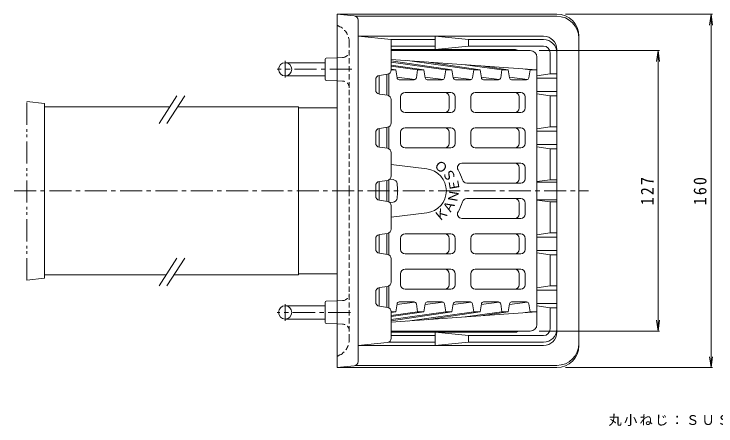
# Model space of a CAD drawing. Units: millimetres, scale not verified. Extents: x -276 to 347, y -275 to 230.
# Drawn here: x -179.9 to 137.9, y 43.3 to 229.7 of the extents above; entities that cross this region are included whole.
import ezdxf
from ezdxf.enums import TextEntityAlignment as Align

# ---------------------------------------------------------------- set-up
doc = ezdxf.new("R2010")
doc.units = ezdxf.units.MM
doc.header["$LTSCALE"] = 2
for name, pattern in [('CHAIN1', [8, 5, -1, 1, -1]), ('DASHED1', [1.8, 1.2, -0.6]), ('DOUBLE_CHAIN1', [8.8, 5, -1, 0.6, -0.6, 0.6, -1])]:
    doc.linetypes.add(name, pattern=pattern)
for name, color, linetype, lineweight in [('0-0_通り芯', 3, 'Continuous', 9), ('0-1_躯体', 2, 'Continuous', 9), ('0-2_仕上', 6, 'Continuous', 9), ('0-3_建具', 4, 'Continuous', 9), ('0-4_その他', 7, 'Continuous', 9), ('0-5_寸法', 7, 'Continuous', 9), ('0-A', 2, 'DOUBLE_CHAIN1', 9), ('0-B', 2, 'Continuous', 9)]:
    doc.layers.add(name, color=color, linetype=linetype, lineweight=lineweight)
doc.styles.add('ＭＳ ゴシック', font='')
doc.styles.get('ＭＳ ゴシック').set_extended_font_data('MS Gothic')

msp = doc.modelspace()

# ---------------------------------------------------------------- linework, layer by layer
at = {"layer": '0-0_通り芯'}
for p, q in [((65.809, 229.665), (-33.691, 229.665)), ((-25.982, 228.853), (-33.691, 229.665)), ((-33.691, 69.665), (-33.691, 229.665)), ((65.809, 228.665), (-25.32, 228.665)), ((-24.191, 226.864), (-24.191, 72.465)), ((75.809, 79.665), (75.809, 219.665)), ((-38.616, 209.688), (-33.691, 209.905)), ((-39.091, 209.189), (-39.091, 200.14)), ((-38.616, 199.641), (-33.691, 199.424)), ((-51.192, 187.165), (-33.691, 187.165)), ((-51.192, 112.165), (-51.192, 187.165)), ((-51.192, 112.165), (-33.691, 112.165)), ((-39.091, 90.14), (-39.091, 99.189)), ((-38.616, 99.688), (-33.691, 99.905)), ((-38.616, 89.641), (-33.691, 89.424)), ((-25.982, 70.476), (-33.691, 69.665)), ((65.809, 70.665), (-25.32, 70.665)), ((65.809, 69.665), (-33.691, 69.665))]:
    msp.add_line(p, q, dxfattribs=at)
at = {"layer": '0-0_通り芯', "linetype": 'DASHED1'}
for p, q in [((-32.36, 223.939), (-33.691, 224.665)), ((-28.191, 216.916), (-28.191, 149.665)), ((-33.691, 209.905), (-31.041, 210.022)), ((-33.691, 199.424), (-31.041, 199.307)), ((-28.191, 82.414), (-28.191, 149.665)), ((-33.691, 99.905), (-31.041, 100.022)), ((-33.691, 89.424), (-31.041, 89.307)), ((-32.36, 75.391), (-33.691, 74.665))]:
    msp.add_line(p, q, dxfattribs=at)
at = {"layer": '0-0_通り芯', "linetype": 'CHAIN1'}
msp.add_line((-179.942, 149.665), (80.144, 149.665), dxfattribs=at)
at = {"layer": '0-0_通り芯'}
for centre, radius, start, end in [((-26.191, 226.864), 2, 0, 83.99055), ((65.809, 219.665), 10, 0, 90), ((65.809, 218.664), 10, 0, 90), ((-38.591, 209.189), 0.5, 92.85703, 180), ((-38.591, 200.14), 0.5, 180, 267.13702), ((-38.591, 99.189), 0.5, 92.86298, 180), ((-38.591, 90.14), 0.5, 180, 267.14297), ((65.809, 80.665), 10, 270, 0), ((65.809, 79.665), 10, 270, 0), ((-26.191, 72.465), 2, 276.00945, 0)]:
    msp.add_arc(centre, radius, start, end, dxfattribs=at)
at = {"layer": '0-0_通り芯', "linetype": 'DASHED1'}
for centre, radius, start, end in [((-36.191, 216.916), 8, 0, 61.3895), ((-31.191, 213.018), 3, 272.86273, 0), ((-31.191, 196.311), 3, 0, 87.13731), ((-31.191, 103.018), 3, 272.86269, 0), ((-31.191, 86.311), 3, 0, 87.13727), ((-36.191, 82.414), 8, 298.6105, 0)]:
    msp.add_arc(centre, radius, start, end, dxfattribs=at)
at = {"layer": '0-1_躯体'}
for p, q in [((-24.191, 219.665), (-24.191, 79.665)), ((25.809, 218.165), (10.699, 219.665)), ((-9.191, 204.399), (-9.191, 218.165)), ((-9.191, 218.165), (10.699, 218.165)), ((25.809, 218.165), (25.809, 215.164)), ((25.809, 218.165), (59.809, 218.165)), ((10.699, 215.165), (-9.191, 215.165)), ((46.7, 213.665), (-9.191, 213.665)), ((59.809, 215.165), (25.809, 215.165)), ((65.809, 213.665), (65.809, 85.665)), ((62.809, 212.165), (62.809, 202.665)), ((-14.474, 201.91), (-10.908, 202.419)), ((56.809, 201.749), (62.809, 202.665)), ((65.809, 200.665), (56.809, 200.665)), ((65.809, 202.665), (62.809, 202.665)), ((-16.191, 195.399), (-16.191, 199.93)), ((65.809, 194.665), (56.809, 194.665)), ((-10.908, 192.91), (-14.474, 193.419)), ((-9.191, 180.399), (-9.191, 190.93)), ((56.809, 193.58), (62.809, 192.665)), ((65.809, 192.665), (62.809, 192.665)), ((62.809, 192.665), (62.809, 178.665)), ((-14.474, 177.91), (-10.908, 178.419)), ((56.809, 177.749), (62.809, 178.665)), ((65.809, 178.665), (62.809, 178.665)), ((-16.191, 171.399), (-16.191, 175.93)), ((65.809, 176.665), (56.809, 176.665)), ((-10.908, 168.91), (-14.474, 169.419)), ((65.809, 170.665), (56.809, 170.665)), ((56.809, 169.58), (62.809, 168.665)), ((-9.191, 156.399), (-9.191, 166.93)), ((-14.474, 153.91), (-10.908, 154.419)), ((56.809, 153.945), (62.809, 154.665)), ((65.809, 153.665), (56.809, 153.665)), ((65.809, 154.665), (62.809, 154.665)), ((-16.191, 147.399), (-16.191, 151.93)), ((-10.908, 144.91), (-14.474, 145.419)), ((65.809, 145.665), (56.809, 145.665)), ((56.809, 145.384), (62.809, 144.664)), ((65.809, 144.664), (62.809, 144.664)), ((62.809, 144.664), (62.809, 130.665)), ((-9.191, 132.399), (-9.191, 142.93)), ((-14.474, 129.91), (-10.908, 130.419)), ((56.809, 129.749), (62.809, 130.665)), ((65.809, 130.665), (62.809, 130.665)), ((-16.191, 123.399), (-16.191, 127.93)), ((65.809, 128.665), (56.809, 128.665)), ((-10.908, 120.91), (-14.474, 121.419)), ((65.809, 122.665), (56.809, 122.665)), ((56.809, 121.58), (62.809, 120.665)), ((-9.191, 108.399), (-9.191, 118.93)), ((65.809, 120.665), (62.809, 120.665)), ((62.809, 120.665), (62.809, 106.665)), ((-14.474, 105.91), (-10.908, 106.419)), ((56.809, 105.749), (62.809, 106.665)), ((65.809, 106.665), (62.809, 106.665)), ((-16.191, 99.399), (-16.191, 103.93)), ((65.809, 104.665), (56.809, 104.665)), ((65.809, 98.665), (56.809, 98.665)), ((-10.908, 96.91), (-14.474, 97.419)), ((56.809, 97.58), (62.809, 96.665)), ((65.809, 96.665), (62.809, 96.665)), ((62.809, 96.665), (62.809, 87.165)), ((-9.191, 82.974), (-9.191, 94.93)), ((46.7, 85.665), (-9.191, 85.665)), ((10.699, 84.165), (-9.191, 84.165)), ((10.699, 79.665), (10.699, 85.665)), ((10.699, 85.665), (25.809, 84.165)), ((25.809, 81.165), (25.809, 84.165)), ((59.809, 84.165), (25.809, 84.165)), ((-10.992, 80.984), (-24.191, 79.665)), ((-24.191, 79.665), (59.809, 79.665)), ((-10.34, 81.165), (10.699, 81.165)), ((25.809, 81.165), (10.699, 79.665)), ((25.809, 81.165), (59.809, 81.165))]:
    msp.add_line(p, q, dxfattribs=at)
for points in [[(59.809, 219.665), (-24.191, 219.665), (-9.191, 218.165)], [(10.699, 219.665), (10.699, 213.665), (25.809, 215.164)], [(65.809, 168.665), (62.809, 168.665), (62.809, 154.665)]]:
    msp.add_lwpolyline(points, dxfattribs=at)
for centre, radius, start, end in [((59.809, 213.665), 6, 0, 90), ((59.809, 212.165), 6, 0, 90), ((46.7, 210.665), 3, 56.44051, 90), ((59.809, 212.165), 3, 0, 90), ((-11.191, 204.399), 2, 278.13, 0), ((-14.191, 199.93), 2, 98.13, 180), ((-14.191, 195.399), 2, 180, 261.86929), ((-11.191, 190.93), 2, 0, 81.86929), ((-11.191, 180.399), 2, 278.13071, 0), ((-14.191, 175.93), 2, 98.13071, 180), ((-14.191, 171.399), 2, 180, 261.86929), ((-11.191, 166.93), 2, 0, 81.86929), ((-11.191, 156.399), 2, 278.13071, 0), ((-14.191, 151.93), 2, 98.13071, 180), ((-14.191, 147.399), 2, 180, 261.86929), ((-11.191, 142.93), 2, 0, 81.86929), ((-11.191, 132.399), 2, 278.13071, 0), ((-14.191, 127.93), 2, 98.13071, 180), ((-14.191, 123.399), 2, 180, 261.86929), ((-11.191, 118.93), 2, 0, 81.86929), ((-11.191, 108.399), 2, 278.13071, 0), ((-14.191, 103.93), 2, 98.13071, 180), ((-14.191, 99.399), 2, 180, 261.86929), ((-11.191, 94.93), 2, 0, 81.86929), ((46.7, 88.665), 3, 270, 303.5578), ((59.809, 87.165), 3, 270, 0), ((59.809, 87.165), 6, 270, 0), ((-11.191, 82.974), 2, 275.71053, 0), ((59.809, 85.665), 6, 270, 0)]:
    msp.add_arc(centre, radius, start, end, dxfattribs=at)
at = {"layer": '0-2_仕上'}
for p, q in [((53.809, 213.165), (-9.191, 213.165)), ((56.809, 89.165), (56.809, 210.165)), ((-9.191, 209.094), (56.809, 204.446)), ((-9.191, 208.431), (18.341, 204.446)), ((-9.191, 207.839), (15.512, 204.446)), ((-9.191, 206.59), (5.613, 204.446)), ((-1.827, 208.575), (28.24, 204.446)), ((31.069, 204.446), (6.677, 207.977)), ((24.314, 206.735), (40.968, 204.446)), ((2.784, 204.446), (-9.191, 206.092)), ((-7.115, 204.446), (-9.191, 204.748)), ((-7.115, 204.446), (-9.191, 204.446)), ((-6.525, 200.763), (-7.115, 204.446)), ((2.225, 200.771), (2.784, 204.446)), ((5.613, 204.446), (2.784, 204.446)), ((6.203, 200.763), (5.613, 204.446)), ((14.953, 200.771), (15.512, 204.446)), ((18.341, 204.446), (15.512, 204.446)), ((18.931, 200.763), (18.341, 204.446)), ((27.681, 200.771), (28.24, 204.446)), ((31.069, 204.446), (28.24, 204.446)), ((31.659, 200.763), (31.069, 204.446)), ((43.797, 204.446), (31.484, 206.23)), ((40.409, 200.771), (40.968, 204.446)), ((43.797, 204.446), (40.968, 204.446)), ((44.387, 200.763), (43.797, 204.446)), ((53.696, 204.446), (50.454, 204.894)), ((53.137, 200.771), (53.696, 204.446)), ((56.809, 204.446), (53.696, 204.446)), ((-14.691, 193.463), (-14.691, 201.867)), ((-11.191, 192.91), (-11.191, 202.379)), ((-10.191, 192.662), (-10.191, 202.667)), ((1.599, 199.99), (-6.581, 201.114)), ((6.147, 201.113), (14.327, 199.99)), ((18.875, 201.113), (27.055, 199.99)), ((31.603, 201.114), (39.783, 199.99)), ((52.512, 199.99), (44.33, 201.119)), ((1.236, 199.921), (-5.537, 199.921)), ((13.964, 199.921), (7.191, 199.921)), ((26.692, 199.921), (19.919, 199.921)), ((39.42, 199.921), (32.647, 199.921)), ((52.148, 199.921), (45.374, 199.921)), ((17.773, 194.165), (-2.89, 194.165)), ((28.844, 194.165), (49.506, 194.165)), ((-4.89, 192.164), (-4.89, 187.165)), ((17.023, 192.164), (17.023, 187.165)), ((19.773, 192.164), (19.773, 187.165)), ((26.844, 192.164), (26.844, 187.165)), ((48.756, 192.164), (48.756, 187.165)), ((51.506, 192.164), (51.506, 187.165)), ((17.773, 185.164), (-2.89, 185.164)), ((49.506, 185.164), (28.844, 185.164)), ((-11.191, 168.95), (-11.191, 178.419)), ((-10.191, 168.662), (-10.191, 178.667)), ((-2.89, 178.164), (17.773, 178.164)), ((49.506, 178.164), (28.844, 178.164)), ((-14.691, 169.463), (-14.691, 177.866)), ((-4.89, 176.165), (-4.89, 171.165)), ((17.023, 176.165), (17.023, 171.165)), ((19.773, 176.165), (19.773, 171.165)), ((26.844, 176.165), (26.844, 171.165)), ((48.756, 171.165), (48.756, 176.165)), ((51.506, 171.165), (51.506, 176.165)), ((17.773, 169.165), (-2.89, 169.165)), ((49.506, 169.165), (28.844, 169.165)), ((49.506, 162.165), (22.831, 162.165)), ((-9.191, 161.544), (7.005, 159.593)), ((48.756, 155.165), (48.756, 160.165)), ((51.506, 155.165), (51.506, 160.165)), ((-14.691, 145.463), (-14.691, 153.867)), ((-11.191, 144.91), (-11.191, 154.419)), ((-10.191, 144.662), (-10.191, 154.667)), ((49.506, 153.165), (25.038, 153.165)), ((49.506, 146.165), (25.038, 146.165)), ((48.756, 144.165), (48.756, 139.165)), ((51.506, 144.165), (51.506, 139.165)), ((-9.191, 137.785), (7.005, 139.736)), ((49.506, 137.165), (22.831, 137.165)), ((-11.191, 120.95), (-11.191, 130.419)), ((-10.191, 120.662), (-10.191, 130.667)), ((-14.691, 121.463), (-14.691, 129.866)), ((-4.89, 123.165), (-4.89, 128.165)), ((17.773, 130.165), (-2.89, 130.165)), ((17.023, 123.165), (17.023, 128.165)), ((19.773, 123.165), (19.773, 128.165)), ((26.844, 123.165), (26.844, 128.165)), ((49.506, 130.165), (28.844, 130.165)), ((48.756, 128.165), (48.756, 123.165)), ((51.506, 128.165), (51.506, 123.165)), ((17.773, 121.165), (-2.89, 121.165)), ((49.506, 121.165), (28.844, 121.165)), ((-4.89, 107.165), (-4.89, 112.165)), ((17.773, 114.165), (-2.89, 114.165)), ((17.023, 107.165), (17.023, 112.165)), ((19.773, 107.165), (19.773, 112.165)), ((26.844, 107.165), (26.844, 112.165)), ((49.506, 114.165), (28.844, 114.165)), ((48.756, 107.165), (48.756, 112.165)), ((51.506, 107.165), (51.506, 112.165)), ((-14.691, 97.463), (-14.691, 105.867)), ((-11.191, 96.95), (-11.191, 106.379)), ((-10.191, 96.662), (-10.191, 106.667)), ((17.773, 105.165), (-2.89, 105.165)), ((28.844, 105.165), (49.506, 105.165)), ((-6.525, 98.566), (-7.115, 94.883)), ((1.599, 99.339), (-6.581, 98.215)), ((1.236, 99.408), (-5.537, 99.408)), ((2.225, 98.558), (2.784, 94.883)), ((6.203, 98.566), (5.613, 94.883)), ((6.147, 98.216), (14.327, 99.339)), ((13.964, 99.408), (7.191, 99.408)), ((14.953, 98.558), (15.512, 94.883)), ((18.931, 98.566), (18.341, 94.883)), ((18.875, 98.216), (27.055, 99.339)), ((26.692, 99.408), (19.919, 99.408)), ((27.681, 98.558), (28.24, 94.883)), ((31.659, 98.566), (31.069, 94.883)), ((31.603, 98.215), (39.783, 99.339)), ((39.42, 99.408), (32.647, 99.408)), ((40.409, 98.558), (40.968, 94.883)), ((44.387, 98.566), (43.797, 94.883)), ((52.512, 99.339), (44.33, 98.21)), ((52.148, 99.408), (45.374, 99.408)), ((53.137, 98.558), (53.696, 94.883)), ((-7.115, 94.883), (-9.191, 94.883)), ((-7.115, 94.883), (-9.191, 94.581)), ((2.784, 94.883), (-9.191, 93.237)), ((-9.191, 92.739), (5.613, 94.883)), ((-9.191, 91.49), (15.512, 94.883)), ((-9.191, 90.898), (18.341, 94.883)), ((-9.191, 90.235), (56.809, 94.883)), ((-1.827, 90.754), (28.24, 94.883)), ((5.613, 94.883), (2.784, 94.883)), ((31.069, 94.883), (6.677, 91.352)), ((18.341, 94.883), (15.512, 94.883)), ((24.314, 92.594), (40.968, 94.883)), ((31.069, 94.883), (28.24, 94.883)), ((43.797, 94.883), (31.484, 93.099)), ((43.797, 94.883), (40.968, 94.883)), ((53.696, 94.883), (50.454, 94.435)), ((56.809, 94.883), (53.696, 94.883)), ((53.809, 86.165), (-9.191, 86.165))]:
    msp.add_line(p, q, dxfattribs=at)
for centre, radius, start, end in [((53.809, 210.165), 3, 0, 90), ((-5.537, 200.922), 1, 189.10832, 270), ((1.236, 200.922), 1, 270, 351.35139), ((7.191, 200.922), 1, 189.10832, 270), ((13.964, 200.922), 1, 270, 351.34837), ((19.919, 200.922), 1, 189.10832, 270), ((26.692, 200.922), 1, 270, 351.34837), ((32.647, 200.922), 1, 189.10832, 270), ((39.42, 200.922), 1, 270, 351.35139), ((45.374, 200.922), 1, 189.10832, 270), ((52.148, 200.922), 1, 270, 351.34837), ((-2.89, 192.164), 2, 90, 180), ((15.023, 192.164), 2, 0, 90), ((17.773, 192.164), 2, 0, 90), ((28.844, 192.164), 2, 90, 180), ((46.756, 192.164), 2, 0, 90), ((49.506, 192.164), 2, 0, 90), ((-2.89, 187.165), 2, 180, 270), ((15.023, 187.165), 2, 270, 0), ((17.773, 187.165), 2, 270, 0), ((28.844, 187.165), 2, 180, 270), ((46.756, 187.165), 2, 270, 0), ((49.506, 187.165), 2, 270, 0), ((-2.89, 176.165), 2, 90, 180), ((15.023, 176.165), 2, 0, 90), ((17.773, 176.165), 2, 0, 90), ((28.844, 176.165), 2, 90, 180), ((46.756, 176.165), 2, 0, 90), ((49.506, 176.165), 2, 0, 90), ((-2.89, 171.165), 2, 180, 270), ((15.023, 171.165), 2, 270, 0), ((17.773, 171.165), 2, 270, 0), ((28.844, 171.165), 2, 180, 270), ((46.756, 171.165), 2, 270, 0), ((49.506, 171.165), 2, 270, 0), ((22.831, 160.165), 2, 90, 211.66814), ((46.756, 160.165), 2, 0, 90), ((49.506, 160.165), 2, 0, 90), ((5.809, 149.665), 10, 276.86995, 83.12791), ((5.809, 149.665), 18, 15.96194, 31.66817), ((25.038, 155.165), 2, 195.96255, 270), ((46.756, 155.165), 2, 270, 0), ((49.506, 155.165), 2, 270, 0), ((5.809, 149.665), 18, 328.33183, 344.03806), ((25.038, 144.165), 2, 90, 164.03745), ((46.756, 144.165), 2, 0, 90), ((49.506, 144.165), 2, 0, 90), ((22.831, 139.165), 2, 148.33186, 270), ((46.756, 139.165), 2, 270, 0), ((49.506, 139.165), 2, 270, 0), ((-2.89, 128.165), 2, 90, 180), ((15.023, 128.165), 2, 0, 90), ((17.773, 128.165), 2, 0, 90), ((28.844, 128.165), 2, 90, 180), ((46.756, 128.165), 2, 0, 90), ((49.506, 128.165), 2, 0, 90), ((-2.89, 123.165), 2, 180, 270), ((15.023, 123.165), 2, 270, 0), ((17.773, 123.165), 2, 270, 0), ((28.844, 123.165), 2, 180, 270), ((46.756, 123.165), 2, 270, 0), ((49.506, 123.165), 2, 270, 0), ((-2.89, 112.165), 2, 90, 180), ((15.023, 112.165), 2, 0, 90), ((17.773, 112.165), 2, 0, 90), ((28.844, 112.165), 2, 90, 180), ((46.756, 112.165), 2, 0, 90), ((49.506, 112.165), 2, 0, 90), ((-2.89, 107.165), 2, 180, 270), ((15.023, 107.165), 2, 270, 0), ((17.773, 107.165), 2, 270, 0), ((28.844, 107.165), 2, 180, 270), ((46.756, 107.165), 2, 270, 0), ((49.506, 107.165), 2, 270, 0), ((-5.537, 98.408), 1, 90, 170.89168), ((1.236, 98.408), 1, 8.65001, 90), ((7.191, 98.408), 1, 90, 170.89168), ((13.964, 98.408), 1, 8.65022, 90), ((19.919, 98.408), 1, 90, 170.89168), ((26.692, 98.408), 1, 8.65022, 90), ((32.647, 98.408), 1, 90, 170.89168), ((39.42, 98.408), 1, 8.65001, 90), ((45.374, 98.408), 1, 90, 170.89168), ((52.148, 98.408), 1, 8.65022, 90), ((53.809, 89.165), 3, 270, 0)]:
    msp.add_arc(centre, radius, start, end, dxfattribs=at)
at = {"layer": '0-3_建具', "color": 7}
for p, q in [((-106.246, 192.665), (-114.298, 180.165)), ((-102.677, 192.665), (-110.729, 180.165)), ((-106.246, 119.165), (-114.298, 106.665)), ((-102.677, 119.165), (-110.729, 106.665))]:
    msp.add_line(p, q, dxfattribs=at)
at = {"layer": '0-3_建具', "color": 7, "linetype": 'DOUBLE_CHAIN1'}
for p, q in [((-166.173, 189.165), (-174.191, 190.149)), ((-174.191, 109.18), (-174.191, 190.149)), ((-166.173, 187.665), (-166.173, 189.165)), ((-166.173, 110.165), (-166.173, 111.665)), ((-166.173, 110.165), (-174.191, 109.18))]:
    msp.add_line(p, q, dxfattribs=at)
at = {"layer": '0-3_建具'}
for p, q in [((-166.173, 111.665), (-166.173, 187.665)), ((-166.173, 187.665), (-109.466, 187.665)), ((-105.898, 187.665), (-51.192, 187.665)), ((-51.192, 111.665), (-51.192, 187.665)), ((-166.173, 111.665), (-111.077, 111.665)), ((-107.508, 111.665), (-51.192, 111.665))]:
    msp.add_line(p, q, dxfattribs=at)
at = {"layer": '0-4_その他'}
for p, q in [((136.264, 229.665), (69.809, 229.665)), ((135.664, 229.665), (135.012, 224.707)), ((135.664, 229.665), (135.664, 69.665)), ((135.664, 229.665), (136.317, 224.707)), ((112.264, 213.165), (57.809, 213.165)), ((111.664, 213.165), (111.012, 208.207)), ((111.664, 213.165), (111.664, 86.165)), ((111.664, 213.165), (112.317, 208.207)), ((111.664, 86.165), (111.012, 91.122)), ((111.664, 86.165), (112.317, 91.122)), ((112.264, 86.165), (57.809, 86.165)), ((135.664, 69.665), (135.012, 74.622)), ((135.664, 69.665), (136.317, 74.622)), ((136.264, 69.665), (69.809, 69.665))]:
    msp.add_line(p, q, dxfattribs=at)
at = {"layer": '0-A', "linetype": 'Continuous'}
for p, q in [((-10.191, 144.662), (-10.191, 154.667)), ((-9.882, 154.887), (-8.288, 154.748)), ((-9.882, 154.887), (-8.288, 154.748)), ((-9.882, 144.442), (-8.288, 144.581))]:
    msp.add_line(p, q, dxfattribs=at)
for centre, radius, start, end in [((-8.462, 152.756), 2, 6.33815, 85.00002), ((-36.291, 149.665), 30, 353.6618, 6.3382), ((-8.462, 146.573), 2, 274.99998, 353.66183)]:
    msp.add_arc(centre, radius, start, end, dxfattribs=at)
at = {"layer": '0-B', "linetype": 'CHAIN1'}
for p, q in [((-57.191, 200.942), (-57.191, 208.474)), ((-26.953, 204.665), (-60.841, 204.665)), ((-57.191, 98.387), (-57.191, 90.855)), ((-27.657, 94.665), (-60.841, 94.665))]:
    msp.add_line(p, q, dxfattribs=at)
at = {"layer": '0-B'}
for p, q in [((-57.191, 207.664), (-39.191, 207.664)), ((-57.156, 201.665), (-39.191, 201.665)), ((-57.156, 97.665), (-39.191, 97.665)), ((-57.191, 91.665), (-39.191, 91.665))]:
    msp.add_line(p, q, dxfattribs=at)
for centre in [(-57.191, 204.664), (-57.191, 94.665)]:
    msp.add_circle(centre, 3, dxfattribs=at)

# ---------------------------------------------------------------- texts
at = {"layer": '0-2_仕上', "color": 7, "style": 'ＭＳ ゴシック'}
for s, rotation, p in [('Ｏ', 140.001, (17.992, 161.346)), ('Ｓ', 119.999, (21.702, 155.784)), ('Ｅ', 100, (23.282, 149.942)), ('Ｎ', 80, (21.892, 143.691)), ('Ａ', 60.001, (18.449, 138.291)), ('Ｋ', 39.999, (13.366, 134.396))]:
    msp.add_text(s, height=4.399, rotation=rotation, dxfattribs=at).set_placement(p, align=Align.BOTTOM_LEFT)
at = {"layer": '0-4_その他', "color": 2, "char_height": 5.865, "attachment_point": 7, "rotation": 90, "style": 'ＭＳ ゴシック'}
for s, insert in [('\\T1.27;\\W0.9;127', (109.664, 143.165)), ('\\T1.27;\\W0.9;160', (133.664, 143.165))]:
    msp.add_mtext(s, dxfattribs=dict(at, insert=insert))
at = {"layer": '0-5_寸法', "insert": (89.225, 43.285), "char_height": 4.399, "attachment_point": 7, "style": 'ＭＳ ゴシック'}
msp.add_mtext('\\T1.17;丸小ねじ：ＳＵＳ３０４', dxfattribs=at)

doc.saveas('drawing.dxf')
